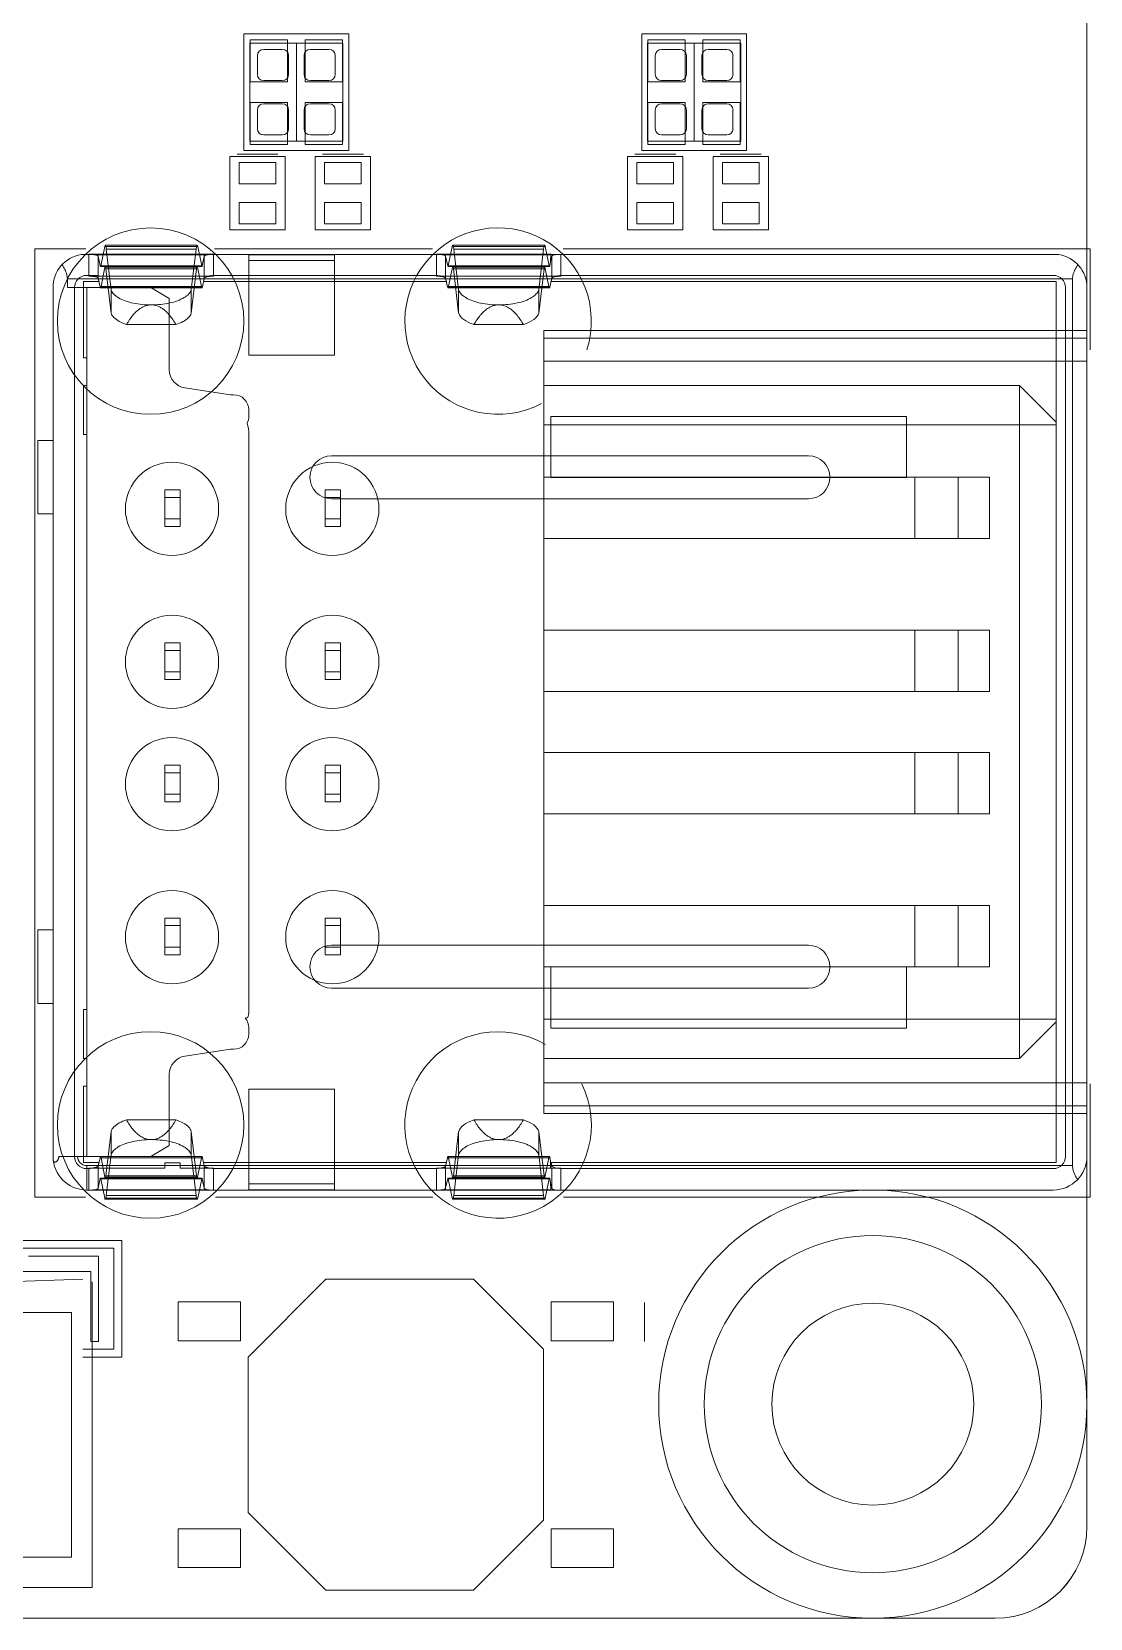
# Model space of a CAD drawing. Extents: x 14416 to 15769, y -3933 to -3562.
# Drawn here: x 14559.15 to 14576.45, y -3880.12 to -3854.19 of the extents above; entities that cross this region are included whole.
import ezdxf

# ---------------------------------------------------------------- set-up
doc = ezdxf.new("R2010")
doc.units = 0
doc.header["$LTSCALE"] = 3
doc.layers.get('0').update_dxf_attribs({"color": 2, "linetype": 'CONTINUOUS', "lineweight": 9})

msp = doc.modelspace()

# ---------------------------------------------------------------- linework, layer by layer
at = {"color": 7, "linetype": 'Continuous'}
for p, q in [((14576.399, -3859.388), (14576.399, -3851.638)), ((14562.121, -3858.187), (14562.121, -3858.173)), ((14567.801, -3858.187), (14567.801, -3858.173)), ((14567.801, -3858.173), (14567.801, -3858.187)), ((14576.399, -3878.623), (14576.399, -3871.388)), ((14560.086, -3872.768), (14560.086, -3872.774)), ((14562.121, -3872.768), (14562.121, -3872.78)), ((14565.766, -3872.768), (14565.766, -3872.774)), ((14567.801, -3872.773), (14567.801, -3872.767)), ((14559.799, -3875.123), (14549.399, -3875.123)), ((14559.799, -3875.123), (14559.799, -3879.123)), ((14559.799, -3879.123), (14549.399, -3879.123)), ((14507.599, -3880.123), (14574.899, -3880.123))]:
    msp.add_line(p, q, dxfattribs=at)
at = {"color": 2, "linetype": 'Continuous'}
for p, q in [((14576.4, -3859.388), (14576.4, -3851.638)), ((14576.4, -3878.623), (14576.4, -3871.388)), ((14574.899, -3880.123), (14574.9, -3880.123))]:
    msp.add_line(p, q, dxfattribs=at)
at = {"color": 5, "linetype": 'Continuous'}
for p, q in [((14562.62, -3856.133), (14562.62, -3854.222)), ((14562.62, -3854.222), (14564.332, -3854.222)), ((14562.714, -3854.378), (14562.714, -3855.978)), ((14564.238, -3854.378), (14562.714, -3854.378)), ((14563.476, -3855.978), (14563.476, -3854.378)), ((14564.238, -3855.978), (14564.238, -3854.378)), ((14564.332, -3854.222), (14564.332, -3856.133)), ((14569.123, -3856.133), (14569.123, -3854.222)), ((14569.123, -3854.222), (14570.834, -3854.222)), ((14569.216, -3854.378), (14569.216, -3855.978)), ((14570.74, -3854.378), (14569.216, -3854.378)), ((14569.978, -3855.978), (14569.978, -3854.378)), ((14570.74, -3855.978), (14570.74, -3854.378)), ((14570.834, -3854.222), (14570.834, -3856.133)), ((14562.714, -3855.978), (14564.238, -3855.978)), ((14569.216, -3855.978), (14570.74, -3855.978)), ((14562.389, -3857.43), (14562.389, -3856.227)), ((14562.389, -3856.227), (14563.293, -3856.227)), ((14562.507, -3856.191), (14563.175, -3856.191)), ((14564.332, -3856.133), (14562.62, -3856.133)), ((14563.293, -3856.227), (14563.293, -3857.43)), ((14563.786, -3857.43), (14563.786, -3856.227)), ((14563.786, -3856.227), (14564.69, -3856.227)), ((14563.904, -3856.191), (14564.572, -3856.191)), ((14564.69, -3856.227), (14564.69, -3857.43)), ((14568.891, -3857.43), (14568.891, -3856.227)), ((14568.891, -3856.227), (14569.796, -3856.227)), ((14569.009, -3856.191), (14569.678, -3856.191)), ((14570.834, -3856.133), (14569.123, -3856.133)), ((14569.796, -3856.227), (14569.796, -3857.43)), ((14570.288, -3857.43), (14570.288, -3856.227)), ((14570.288, -3856.227), (14571.193, -3856.227)), ((14570.406, -3856.191), (14571.075, -3856.191)), ((14571.193, -3856.227), (14571.193, -3857.43)), ((14563.293, -3857.43), (14562.389, -3857.43)), ((14564.69, -3857.43), (14563.786, -3857.43)), ((14569.796, -3857.43), (14568.891, -3857.43)), ((14571.193, -3857.43), (14570.288, -3857.43)), ((14559.202, -3857.739), (14559.202, -3873.242)), ((14560.035, -3857.739), (14559.202, -3857.739)), ((14565.701, -3857.739), (14562.137, -3857.739)), ((14576.454, -3857.739), (14567.838, -3857.739)), ((14576.454, -3859.388), (14576.454, -3857.739)), ((14576.454, -3873.242), (14576.454, -3871.388)), ((14559.202, -3873.242), (14560.03, -3873.242)), ((14562.155, -3873.242), (14565.708, -3873.242)), ((14567.844, -3873.242), (14576.454, -3873.242)), ((14560.622, -3873.948), (14558.717, -3873.948)), ((14560.495, -3874.075), (14558.844, -3874.075)), ((14560.495, -3875.726), (14560.495, -3874.075)), ((14560.622, -3875.853), (14560.622, -3873.948)), ((14559.098, -3874.202), (14560.241, -3874.202)), ((14560.241, -3874.202), (14560.241, -3875.599)), ((14559.987, -3874.583), (14558.737, -3874.623)), ((14560.114, -3874.456), (14558.844, -3874.456)), ((14560.114, -3875.599), (14560.114, -3874.456)), ((14560.137, -3879.623), (14560.137, -3874.623)), ((14562.689, -3875.853), (14563.959, -3874.583)), ((14563.959, -3874.583), (14566.372, -3874.583)), ((14566.372, -3874.583), (14567.515, -3875.726)), ((14569.166, -3874.964), (14569.166, -3875.599)), ((14560.241, -3875.599), (14560.114, -3875.599)), ((14559.987, -3875.726), (14560.495, -3875.726)), ((14559.987, -3875.853), (14560.622, -3875.853)), ((14562.689, -3878.393), (14562.689, -3875.853)), ((14567.515, -3875.726), (14567.515, -3878.52)), ((14563.959, -3879.663), (14562.689, -3878.393)), ((14567.515, -3878.52), (14566.372, -3879.663)), ((14549.137, -3879.623), (14560.137, -3879.623)), ((14566.372, -3879.663), (14563.959, -3879.663))]:
    msp.add_line(p, q, dxfattribs=at)
at = {"color": 6, "linetype": 'Continuous'}
for p, q in [((14562.722, -3855.01), (14562.722, -3854.324)), ((14562.722, -3854.324), (14563.331, -3854.324)), ((14563.331, -3854.324), (14563.331, -3855.01)), ((14563.62, -3855.01), (14563.62, -3854.324)), ((14563.62, -3854.324), (14564.23, -3854.324)), ((14564.23, -3854.324), (14564.23, -3855.01)), ((14569.224, -3855.01), (14569.224, -3854.324)), ((14569.224, -3854.324), (14569.834, -3854.324)), ((14569.834, -3854.324), (14569.834, -3855.01)), ((14570.123, -3855.01), (14570.123, -3854.324)), ((14570.123, -3854.324), (14570.732, -3854.324)), ((14570.732, -3854.324), (14570.732, -3855.01)), ((14562.841, -3854.886), (14562.841, -3854.581)), ((14562.943, -3854.479), (14563.247, -3854.479)), ((14563.349, -3854.581), (14563.349, -3854.886)), ((14563.603, -3854.886), (14563.603, -3854.581)), ((14563.705, -3854.479), (14564.009, -3854.479)), ((14564.111, -3854.581), (14564.111, -3854.886)), ((14569.343, -3854.886), (14569.343, -3854.581)), ((14569.445, -3854.479), (14569.75, -3854.479)), ((14569.851, -3854.581), (14569.851, -3854.886)), ((14570.105, -3854.886), (14570.105, -3854.581)), ((14570.207, -3854.479), (14570.512, -3854.479)), ((14570.613, -3854.581), (14570.613, -3854.886)), ((14563.331, -3855.01), (14562.722, -3855.01)), ((14563.247, -3854.987), (14562.943, -3854.987)), ((14564.23, -3855.01), (14563.62, -3855.01)), ((14564.009, -3854.987), (14563.705, -3854.987)), ((14569.834, -3855.01), (14569.224, -3855.01)), ((14569.75, -3854.987), (14569.445, -3854.987)), ((14570.732, -3855.01), (14570.123, -3855.01)), ((14570.512, -3854.987), (14570.207, -3854.987)), ((14562.722, -3856.032), (14562.722, -3855.346)), ((14562.722, -3855.346), (14563.331, -3855.346)), ((14562.841, -3855.775), (14562.841, -3855.47)), ((14562.943, -3855.368), (14563.247, -3855.368)), ((14563.331, -3855.346), (14563.331, -3856.032)), ((14563.349, -3855.47), (14563.349, -3855.775)), ((14563.603, -3855.775), (14563.603, -3855.47)), ((14563.62, -3856.032), (14563.62, -3855.346)), ((14563.62, -3855.346), (14564.23, -3855.346)), ((14563.705, -3855.368), (14564.009, -3855.368)), ((14564.111, -3855.47), (14564.111, -3855.775)), ((14564.23, -3855.346), (14564.23, -3856.032)), ((14569.224, -3856.032), (14569.224, -3855.346)), ((14569.224, -3855.346), (14569.834, -3855.346)), ((14569.343, -3855.775), (14569.343, -3855.47)), ((14569.445, -3855.368), (14569.75, -3855.368)), ((14569.834, -3855.346), (14569.834, -3856.032)), ((14569.851, -3855.47), (14569.851, -3855.775)), ((14570.105, -3855.775), (14570.105, -3855.47)), ((14570.123, -3856.032), (14570.123, -3855.346)), ((14570.123, -3855.346), (14570.732, -3855.346)), ((14570.207, -3855.368), (14570.512, -3855.368)), ((14570.613, -3855.47), (14570.613, -3855.775)), ((14570.732, -3855.346), (14570.732, -3856.032)), ((14563.247, -3855.876), (14562.943, -3855.876)), ((14564.009, -3855.876), (14563.705, -3855.876)), ((14569.75, -3855.876), (14569.445, -3855.876)), ((14570.512, -3855.876), (14570.207, -3855.876)), ((14563.331, -3856.032), (14562.722, -3856.032)), ((14564.23, -3856.032), (14563.62, -3856.032)), ((14569.834, -3856.032), (14569.224, -3856.032)), ((14570.732, -3856.032), (14570.123, -3856.032)), ((14562.541, -3856.679), (14562.541, -3856.329)), ((14562.541, -3856.329), (14563.141, -3856.329)), ((14563.141, -3856.329), (14563.141, -3856.679)), ((14563.938, -3856.679), (14563.938, -3856.329)), ((14563.938, -3856.329), (14564.538, -3856.329)), ((14564.538, -3856.329), (14564.538, -3856.679)), ((14569.043, -3856.679), (14569.043, -3856.329)), ((14569.043, -3856.329), (14569.643, -3856.329)), ((14569.643, -3856.329), (14569.643, -3856.679)), ((14570.44, -3856.679), (14570.44, -3856.329)), ((14570.44, -3856.329), (14571.04, -3856.329)), ((14571.04, -3856.329), (14571.04, -3856.679)), ((14563.141, -3856.679), (14562.541, -3856.679)), ((14564.538, -3856.679), (14563.938, -3856.679)), ((14569.643, -3856.679), (14569.043, -3856.679)), ((14571.04, -3856.679), (14570.44, -3856.679)), ((14562.541, -3857.329), (14562.541, -3856.979)), ((14562.541, -3856.979), (14563.141, -3856.979)), ((14563.141, -3856.979), (14563.141, -3857.329)), ((14563.938, -3857.329), (14563.938, -3856.979)), ((14563.938, -3856.979), (14564.538, -3856.979)), ((14564.538, -3856.979), (14564.538, -3857.329)), ((14569.043, -3857.329), (14569.043, -3856.979)), ((14569.043, -3856.979), (14569.643, -3856.979)), ((14569.643, -3856.979), (14569.643, -3857.329)), ((14570.44, -3857.329), (14570.44, -3856.979)), ((14570.44, -3856.979), (14571.04, -3856.979)), ((14571.04, -3856.979), (14571.04, -3857.329)), ((14563.141, -3857.329), (14562.541, -3857.329)), ((14564.538, -3857.329), (14563.938, -3857.329)), ((14569.643, -3857.329), (14569.043, -3857.329)), ((14571.04, -3857.329), (14570.44, -3857.329)), ((14562.121, -3857.827), (14560.086, -3857.827)), ((14560.344, -3857.701), (14560.279, -3858.017)), ((14560.344, -3857.701), (14561.864, -3857.701)), ((14561.854, -3857.677), (14560.354, -3857.677)), ((14560.449, -3858.41), (14560.37, -3857.742)), ((14561.838, -3857.742), (14560.37, -3857.742)), ((14561.758, -3858.41), (14561.838, -3857.742)), ((14561.864, -3857.701), (14561.929, -3858.017)), ((14562.121, -3857.827), (14562.121, -3858.173)), ((14567.636, -3857.827), (14565.766, -3857.827)), ((14566.024, -3857.701), (14565.959, -3858.017)), ((14566.024, -3857.701), (14567.544, -3857.701)), ((14567.534, -3857.677), (14566.034, -3857.677)), ((14566.129, -3858.41), (14566.05, -3857.742)), ((14567.518, -3857.742), (14566.05, -3857.742)), ((14567.438, -3858.41), (14567.518, -3857.742)), ((14567.544, -3857.701), (14567.609, -3858.017)), ((14567.636, -3857.831), (14567.636, -3857.827)), ((14559.956, -3857.831), (14575.941, -3857.831)), ((14560.086, -3857.831), (14560.086, -3858.187)), ((14560.187, -3857.836), (14562.02, -3857.836)), ((14560.236, -3858.22), (14560.236, -3857.86)), ((14560.271, -3858.018), (14560.236, -3857.86)), ((14561.937, -3858.018), (14560.271, -3858.018)), ((14561.933, -3858.027), (14560.275, -3858.027)), ((14560.279, -3858.017), (14561.929, -3858.017)), ((14560.283, -3858.357), (14560.348, -3858.041)), ((14560.348, -3858.041), (14561.859, -3858.041)), ((14560.363, -3858.064), (14560.449, -3858.791)), ((14561.845, -3858.064), (14560.363, -3858.064)), ((14561.845, -3858.064), (14561.758, -3858.791)), ((14561.924, -3858.357), (14561.859, -3858.041)), ((14561.937, -3858.018), (14561.971, -3857.86)), ((14561.971, -3857.86), (14561.971, -3858.22)), ((14562.699, -3859.477), (14562.699, -3857.831)), ((14562.699, -3857.836), (14564.099, -3857.836)), ((14562.699, -3857.932), (14564.099, -3857.932)), ((14564.099, -3859.477), (14564.099, -3857.831)), ((14565.766, -3857.831), (14565.766, -3858.187)), ((14565.867, -3857.836), (14567.636, -3857.836)), ((14565.916, -3858.22), (14565.916, -3857.86)), ((14565.916, -3857.86), (14565.951, -3858.018)), ((14567.617, -3858.018), (14565.951, -3858.018)), ((14567.613, -3858.027), (14565.955, -3858.027)), ((14565.959, -3858.017), (14567.609, -3858.017)), ((14565.963, -3858.357), (14566.028, -3858.041)), ((14566.028, -3858.041), (14567.539, -3858.041)), ((14566.043, -3858.064), (14566.129, -3858.791)), ((14567.525, -3858.064), (14566.043, -3858.064)), ((14567.525, -3858.064), (14567.438, -3858.791)), ((14567.604, -3858.357), (14567.539, -3858.041)), ((14567.617, -3858.018), (14567.633, -3857.944)), ((14567.633, -3857.944), (14567.636, -3857.832)), ((14567.633, -3857.944), (14567.651, -3857.86)), ((14567.636, -3857.832), (14567.636, -3857.831)), ((14567.651, -3857.86), (14567.651, -3858.22)), ((14567.801, -3858.173), (14567.801, -3857.831)), ((14559.733, -3858.373), (14559.733, -3858.231)), ((14559.733, -3858.231), (14576.165, -3858.231)), ((14559.999, -3859.523), (14559.999, -3858.273)), ((14560.249, -3858.273), (14559.999, -3858.273)), ((14560.049, -3858.173), (14560.236, -3858.173)), ((14562.121, -3858.187), (14560.086, -3858.187)), ((14560.236, -3858.216), (14560.249, -3858.273)), ((14560.236, -3858.22), (14560.267, -3858.359)), ((14561.971, -3858.22), (14561.941, -3858.359)), ((14561.971, -3858.216), (14561.959, -3858.273)), ((14565.929, -3858.273), (14561.959, -3858.273)), ((14562.121, -3858.173), (14565.766, -3858.173)), ((14567.801, -3858.187), (14565.766, -3858.187)), ((14565.916, -3858.216), (14565.929, -3858.273)), ((14565.916, -3858.22), (14565.947, -3858.359)), ((14567.651, -3858.22), (14567.621, -3858.359)), ((14567.651, -3858.216), (14567.639, -3858.273)), ((14575.899, -3858.273), (14567.639, -3858.273)), ((14567.801, -3858.173), (14575.849, -3858.173)), ((14575.899, -3872.673), (14575.899, -3858.273)), ((14576.165, -3858.231), (14576.165, -3872.723)), ((14559.499, -3858.373), (14559.499, -3872.573)), ((14559.733, -3858.373), (14561.099, -3858.373)), ((14559.849, -3872.573), (14559.849, -3858.373)), ((14560.049, -3872.573), (14560.049, -3858.373)), ((14561.941, -3858.359), (14560.267, -3858.359)), ((14561.933, -3858.377), (14560.275, -3858.377)), ((14560.283, -3858.357), (14561.924, -3858.357)), ((14560.449, -3858.791), (14560.449, -3858.41)), ((14561.399, -3858.548), (14561.099, -3858.373)), ((14561.399, -3859.715), (14561.399, -3858.548)), ((14561.758, -3858.41), (14561.758, -3858.791)), ((14567.621, -3858.359), (14565.947, -3858.359)), ((14567.613, -3858.377), (14565.955, -3858.377)), ((14565.963, -3858.357), (14567.604, -3858.357)), ((14566.129, -3858.791), (14566.129, -3858.41)), ((14567.438, -3858.41), (14567.438, -3858.791)), ((14576.049, -3858.373), (14576.049, -3872.573)), ((14561.507, -3858.977), (14560.7, -3858.977)), ((14567.187, -3858.977), (14566.38, -3858.977)), ((14567.519, -3859.073), (14567.519, -3859.388)), ((14567.519, -3859.073), (14576.399, -3859.073)), ((14576.399, -3859.198), (14567.519, -3859.198)), ((14559.999, -3859.523), (14560.049, -3859.523)), ((14562.699, -3859.477), (14564.099, -3859.477)), ((14567.519, -3859.388), (14567.519, -3871.388)), ((14567.519, -3859.573), (14576.399, -3859.573)), ((14576.399, -3859.388), (14576.399, -3871.388)), ((14559.999, -3860.773), (14559.999, -3859.973)), ((14559.999, -3859.973), (14560.049, -3859.973)), ((14561.654, -3860.012), (14562.399, -3860.123)), ((14562.399, -3860.123), (14562.449, -3860.123)), ((14567.519, -3859.973), (14575.299, -3859.973)), ((14575.299, -3859.973), (14575.299, -3870.973)), ((14575.899, -3860.573), (14575.299, -3859.973)), ((14562.699, -3860.473), (14562.699, -3860.373)), ((14567.519, -3860.613), (14575.899, -3860.613)), ((14567.636, -3861.477), (14567.636, -3860.477)), ((14567.636, -3860.477), (14573.449, -3860.477)), ((14573.449, -3861.477), (14573.449, -3860.477)), ((14559.249, -3862.073), (14559.249, -3860.873)), ((14559.249, -3860.873), (14559.499, -3860.873)), ((14559.999, -3860.773), (14560.049, -3860.773)), ((14562.699, -3870.173), (14562.699, -3860.773)), ((14564.049, -3861.123), (14571.849, -3861.123)), ((14561.329, -3862.277), (14561.329, -3861.677)), ((14561.579, -3861.677), (14561.329, -3861.677)), ((14561.579, -3862.277), (14561.579, -3861.677)), ((14563.949, -3862.277), (14563.949, -3861.677)), ((14564.199, -3861.677), (14563.949, -3861.677)), ((14564.199, -3861.677), (14564.199, -3862.277)), ((14567.519, -3861.473), (14574.809, -3861.473)), ((14567.636, -3861.477), (14573.449, -3861.477)), ((14573.585, -3862.473), (14573.585, -3861.473)), ((14574.292, -3861.473), (14574.292, -3862.473)), ((14574.809, -3862.473), (14574.809, -3861.473)), ((14561.329, -3861.802), (14561.579, -3861.802)), ((14563.949, -3861.802), (14564.199, -3861.802)), ((14564.049, -3861.823), (14571.849, -3861.823)), ((14559.249, -3862.073), (14559.499, -3862.073)), ((14561.329, -3862.152), (14561.579, -3862.152)), ((14563.949, -3862.152), (14564.199, -3862.152)), ((14561.329, -3862.277), (14561.579, -3862.277)), ((14563.949, -3862.277), (14564.199, -3862.277)), ((14567.519, -3862.473), (14574.809, -3862.473)), ((14567.519, -3863.973), (14574.809, -3863.973)), ((14573.585, -3864.973), (14573.585, -3863.973)), ((14574.292, -3863.973), (14574.292, -3864.973)), ((14574.809, -3864.973), (14574.809, -3863.973)), ((14561.329, -3864.777), (14561.329, -3864.177)), ((14561.329, -3864.177), (14561.579, -3864.177)), ((14561.329, -3864.302), (14561.579, -3864.302)), ((14561.579, -3864.177), (14561.579, -3864.777)), ((14563.949, -3864.777), (14563.949, -3864.177)), ((14563.949, -3864.177), (14564.199, -3864.177)), ((14563.949, -3864.302), (14564.199, -3864.302)), ((14564.199, -3864.177), (14564.199, -3864.777)), ((14561.329, -3864.652), (14561.579, -3864.652)), ((14561.329, -3864.777), (14561.579, -3864.777)), ((14563.949, -3864.652), (14564.199, -3864.652)), ((14564.199, -3864.777), (14563.949, -3864.777)), ((14567.519, -3864.973), (14574.809, -3864.973)), ((14567.519, -3865.973), (14574.809, -3865.973)), ((14573.585, -3866.973), (14573.585, -3865.973)), ((14574.292, -3865.973), (14574.292, -3866.973)), ((14574.809, -3866.973), (14574.809, -3865.973)), ((14561.329, -3866.777), (14561.329, -3866.177)), ((14561.329, -3866.177), (14561.579, -3866.177)), ((14561.329, -3866.302), (14561.579, -3866.302)), ((14561.579, -3866.177), (14561.579, -3866.777)), ((14563.949, -3866.777), (14563.949, -3866.177)), ((14564.199, -3866.177), (14563.949, -3866.177)), ((14563.949, -3866.302), (14564.199, -3866.302)), ((14564.199, -3866.177), (14564.199, -3866.777)), ((14561.329, -3866.652), (14561.579, -3866.652)), ((14561.329, -3866.777), (14561.579, -3866.777)), ((14563.949, -3866.652), (14564.199, -3866.652)), ((14563.949, -3866.777), (14564.199, -3866.777)), ((14567.519, -3866.973), (14574.809, -3866.973)), ((14561.329, -3869.277), (14561.329, -3868.677)), ((14561.329, -3868.677), (14561.579, -3868.677)), ((14561.579, -3868.677), (14561.579, -3869.277)), ((14563.949, -3869.277), (14563.949, -3868.677)), ((14563.949, -3868.677), (14564.199, -3868.677)), ((14564.199, -3868.677), (14564.199, -3869.277)), ((14567.519, -3868.473), (14574.809, -3868.473)), ((14573.585, -3869.473), (14573.585, -3868.473)), ((14574.292, -3868.473), (14574.292, -3869.473)), ((14574.809, -3869.473), (14574.809, -3868.473)), ((14559.249, -3870.073), (14559.249, -3868.873)), ((14559.249, -3868.873), (14559.499, -3868.873)), ((14561.329, -3868.802), (14561.579, -3868.802)), ((14563.949, -3868.802), (14564.199, -3868.802)), ((14561.329, -3869.152), (14561.579, -3869.152)), ((14563.949, -3869.152), (14564.199, -3869.152)), ((14564.049, -3869.123), (14571.849, -3869.123)), ((14561.329, -3869.277), (14561.579, -3869.277)), ((14564.199, -3869.277), (14563.949, -3869.277)), ((14567.519, -3869.473), (14574.809, -3869.473)), ((14567.636, -3870.477), (14567.636, -3869.477)), ((14567.636, -3869.477), (14573.449, -3869.477)), ((14573.449, -3870.477), (14573.449, -3869.477)), ((14564.049, -3869.823), (14571.849, -3869.823)), ((14559.249, -3870.073), (14559.499, -3870.073)), ((14559.999, -3870.173), (14559.999, -3870.973)), ((14560.049, -3870.173), (14559.999, -3870.173)), ((14562.699, -3870.573), (14562.699, -3870.473)), ((14575.899, -3870.333), (14567.519, -3870.333)), ((14567.636, -3870.477), (14573.449, -3870.477)), ((14575.299, -3870.973), (14575.899, -3870.373)), ((14559.999, -3870.973), (14560.049, -3870.973)), ((14561.654, -3870.935), (14562.399, -3870.823)), ((14562.399, -3870.823), (14562.449, -3870.823)), ((14567.519, -3870.973), (14575.299, -3870.973)), ((14561.399, -3872.398), (14561.399, -3871.232)), ((14559.999, -3872.673), (14559.999, -3871.423)), ((14560.049, -3871.423), (14559.999, -3871.423)), ((14562.699, -3873.123), (14562.699, -3871.477)), ((14562.699, -3871.477), (14564.099, -3871.477)), ((14564.099, -3873.123), (14564.099, -3871.477)), ((14567.519, -3871.373), (14576.399, -3871.373)), ((14567.519, -3871.388), (14567.519, -3871.873)), ((14567.519, -3871.748), (14576.399, -3871.748)), ((14560.7, -3871.977), (14561.507, -3871.977)), ((14566.38, -3871.977), (14567.187, -3871.977)), ((14567.519, -3871.873), (14576.399, -3871.873)), ((14560.449, -3872.164), (14560.363, -3872.891)), ((14560.449, -3872.545), (14560.449, -3872.164)), ((14561.758, -3872.164), (14561.758, -3872.545)), ((14561.758, -3872.164), (14561.845, -3872.891)), ((14566.129, -3872.164), (14566.043, -3872.891)), ((14566.129, -3872.545), (14566.129, -3872.164)), ((14567.438, -3872.164), (14567.438, -3872.545)), ((14567.438, -3872.164), (14567.525, -3872.891)), ((14559.593, -3872.573), (14561.099, -3872.573)), ((14560.267, -3872.595), (14560.236, -3872.735)), ((14560.267, -3872.595), (14561.941, -3872.595)), ((14561.933, -3872.577), (14560.275, -3872.577)), ((14560.348, -3872.914), (14560.283, -3872.598)), ((14561.924, -3872.598), (14560.283, -3872.598)), ((14560.37, -3873.213), (14560.449, -3872.545)), ((14561.399, -3872.398), (14561.099, -3872.573)), ((14561.838, -3873.213), (14561.758, -3872.545)), ((14561.859, -3872.914), (14561.924, -3872.598)), ((14561.941, -3872.595), (14561.971, -3872.735)), ((14565.916, -3872.735), (14565.947, -3872.595)), ((14565.947, -3872.595), (14567.621, -3872.595)), ((14567.613, -3872.577), (14565.955, -3872.577)), ((14566.028, -3872.914), (14565.963, -3872.598)), ((14567.604, -3872.598), (14565.963, -3872.598)), ((14566.05, -3873.213), (14566.129, -3872.545)), ((14567.518, -3873.213), (14567.438, -3872.545)), ((14567.539, -3872.914), (14567.604, -3872.598)), ((14567.621, -3872.595), (14567.632, -3872.646)), ((14559.999, -3872.673), (14560.249, -3872.673)), ((14560.049, -3873.123), (14560.049, -3872.723)), ((14576.165, -3872.723), (14560.049, -3872.723)), ((14560.086, -3872.773), (14560.049, -3872.773)), ((14561.329, -3872.768), (14560.086, -3872.768)), ((14560.086, -3872.774), (14560.086, -3873.123)), ((14560.236, -3872.731), (14560.249, -3872.673)), ((14560.236, -3873.094), (14560.236, -3872.735)), ((14561.329, -3872.768), (14561.329, -3872.677)), ((14561.329, -3872.677), (14561.579, -3872.677)), ((14561.579, -3872.768), (14561.579, -3872.677)), ((14562.121, -3872.768), (14561.579, -3872.768)), ((14561.971, -3872.731), (14561.959, -3872.673)), ((14561.959, -3872.673), (14565.929, -3872.673)), ((14561.971, -3872.735), (14561.971, -3873.094)), ((14565.766, -3872.773), (14562.121, -3872.773)), ((14562.121, -3872.78), (14562.121, -3873.13)), ((14567.801, -3872.768), (14565.766, -3872.768)), ((14565.766, -3872.774), (14565.766, -3873.123)), ((14565.916, -3872.731), (14565.929, -3872.673)), ((14565.916, -3873.094), (14565.916, -3872.735)), ((14567.632, -3872.646), (14567.632, -3872.768)), ((14567.636, -3872.768), (14567.632, -3872.646)), ((14567.651, -3872.731), (14567.639, -3872.673)), ((14567.639, -3872.673), (14575.899, -3872.673)), ((14567.651, -3872.768), (14567.651, -3873.096)), ((14567.801, -3873.123), (14567.801, -3872.773)), ((14567.801, -3872.773), (14575.849, -3872.773)), ((14560.049, -3873.123), (14575.849, -3873.123)), ((14562.02, -3873.118), (14560.187, -3873.118)), ((14560.236, -3873.094), (14560.271, -3872.936)), ((14560.268, -3873.127), (14560.268, -3873.123)), ((14560.268, -3873.127), (14562.121, -3873.127)), ((14560.271, -3872.936), (14561.937, -3872.936)), ((14561.933, -3872.927), (14560.275, -3872.927)), ((14560.279, -3872.938), (14560.344, -3873.254)), ((14561.929, -3872.938), (14560.279, -3872.938)), ((14561.859, -3872.914), (14560.348, -3872.914)), ((14560.363, -3872.891), (14561.845, -3872.891)), ((14561.929, -3872.938), (14561.864, -3873.254)), ((14561.971, -3873.094), (14561.937, -3872.936)), ((14564.099, -3873.023), (14562.699, -3873.023)), ((14564.099, -3873.118), (14562.699, -3873.118)), ((14565.766, -3873.127), (14565.766, -3873.133)), ((14565.766, -3873.127), (14567.636, -3873.127)), ((14567.635, -3873.118), (14565.867, -3873.118)), ((14565.951, -3872.936), (14565.916, -3873.094)), ((14565.951, -3872.936), (14567.617, -3872.936)), ((14567.613, -3872.927), (14565.955, -3872.927)), ((14565.959, -3872.938), (14566.024, -3873.254)), ((14567.609, -3872.938), (14565.959, -3872.938)), ((14567.539, -3872.914), (14566.028, -3872.914)), ((14566.043, -3872.891), (14567.525, -3872.891)), ((14567.609, -3872.938), (14567.544, -3873.254)), ((14567.632, -3873.007), (14567.617, -3872.936)), ((14567.635, -3873.118), (14567.632, -3873.006)), ((14567.651, -3873.096), (14567.632, -3873.007)), ((14567.636, -3873.121), (14567.635, -3873.118)), ((14567.636, -3873.123), (14567.636, -3873.121)), ((14567.636, -3873.127), (14567.636, -3873.123)), ((14561.864, -3873.254), (14560.344, -3873.254)), ((14560.35, -3873.273), (14561.858, -3873.273)), ((14560.37, -3873.213), (14561.838, -3873.213)), ((14567.544, -3873.254), (14566.024, -3873.254)), ((14566.03, -3873.273), (14567.538, -3873.273)), ((14566.05, -3873.213), (14567.518, -3873.213)), ((14561.546, -3875.587), (14561.546, -3874.952)), ((14561.546, -3874.952), (14562.562, -3874.952)), ((14562.562, -3874.952), (14562.562, -3875.587)), ((14567.642, -3875.587), (14567.642, -3874.952)), ((14567.642, -3874.952), (14568.658, -3874.952)), ((14568.658, -3874.952), (14568.658, -3875.587)), ((14562.562, -3875.587), (14561.546, -3875.587)), ((14568.658, -3875.587), (14567.642, -3875.587)), ((14561.546, -3879.295), (14561.546, -3878.66)), ((14561.546, -3878.66), (14562.562, -3878.66)), ((14562.562, -3878.66), (14562.562, -3879.295)), ((14567.642, -3879.295), (14567.642, -3878.66)), ((14567.642, -3878.66), (14568.658, -3878.66)), ((14568.658, -3878.66), (14568.658, -3879.295)), ((14562.562, -3879.295), (14561.546, -3879.295)), ((14568.658, -3879.295), (14567.642, -3879.295))]:
    msp.add_line(p, q, dxfattribs=at)
for centre, radius in [((14561.094, -3858.92), 1.524), ((14561.444, -3861.99), 0.762), ((14564.064, -3861.99), 0.762), ((14561.444, -3864.49), 0.762), ((14564.064, -3864.49), 0.762), ((14561.444, -3866.49), 0.762), ((14564.064, -3866.49), 0.762), ((14561.444, -3868.99), 0.762), ((14564.064, -3868.99), 0.762), ((14561.094, -3872.06), 1.524), ((14572.9, -3876.623), 2.756)]:
    msp.add_circle(centre, radius, dxfattribs=at)
at = {"color": 4, "linetype": 'Continuous'}
msp.add_circle((14572.899, -3876.623), 3.5, dxfattribs=at)
at = {"color": 7, "linetype": 'Continuous'}
msp.add_circle((14572.899, -3876.623), 1.65, dxfattribs=at)
at = {"color": 6, "linetype": 'Continuous'}
for centre, radius, start, end in [((14562.943, -3854.581), 0.102, 90, 180), ((14563.247, -3854.581), 0.102, 360, 90), ((14563.705, -3854.581), 0.102, 90, 180), ((14564.009, -3854.581), 0.102, 360, 90), ((14569.445, -3854.581), 0.102, 90, 180), ((14569.75, -3854.581), 0.102, 360, 90), ((14570.207, -3854.581), 0.102, 90, 180), ((14570.512, -3854.581), 0.102, 360, 90), ((14562.943, -3854.886), 0.102, 180, 270), ((14563.247, -3854.886), 0.102, 270, 0), ((14563.705, -3854.886), 0.102, 180, 270), ((14564.009, -3854.886), 0.102, 270, 0), ((14569.445, -3854.886), 0.102, 180, 270), ((14569.75, -3854.886), 0.102, 270, 0), ((14570.207, -3854.886), 0.102, 180, 270), ((14570.512, -3854.886), 0.102, 270, 0), ((14562.943, -3855.47), 0.102, 90, 180), ((14563.247, -3855.47), 0.102, 360, 90), ((14563.705, -3855.47), 0.102, 90, 180), ((14564.009, -3855.47), 0.102, 360, 90), ((14569.445, -3855.47), 0.102, 90, 180), ((14569.75, -3855.47), 0.102, 360, 90), ((14570.207, -3855.47), 0.102, 90, 180), ((14570.512, -3855.47), 0.102, 360, 90), ((14562.943, -3855.775), 0.102, 180, 270), ((14563.247, -3855.775), 0.102, 270, 0), ((14563.705, -3855.775), 0.102, 180, 270), ((14564.009, -3855.775), 0.102, 270, 0), ((14569.445, -3855.775), 0.102, 180, 270), ((14569.75, -3855.775), 0.102, 270, 0), ((14570.207, -3855.775), 0.102, 180, 270), ((14570.512, -3855.775), 0.102, 270, 0), ((14566.774, -3858.92), 1.524, 342.1035, 297.7444), ((14560.049, -3858.373), 0.55, 99.6933, 180), ((14575.849, -3858.373), 0.55, 360, 80.3067), ((14560.049, -3858.373), 0.2, 90, 180), ((14575.849, -3858.373), 0.2, 0, 90), ((14561.699, -3859.715), 0.3, 180, 261.4692), ((14562.449, -3860.373), 0.25, 0, 90), ((14562.449, -3860.473), 0.25, 332.2418, 360), ((14562.099, -3860.773), 0.6, 360, 17.8148), ((14564.049, -3861.473), 0.35, 90, 270), ((14571.849, -3861.473), 0.35, 270, 90), ((14564.049, -3869.473), 0.35, 90, 270), ((14571.849, -3869.473), 0.35, 270, 90), ((14562.449, -3870.473), 0.25, 0, 39.5185), ((14566.774, -3872.06), 1.524, 59.5489, 26.1627), ((14562.449, -3870.573), 0.25, 270, 360), ((14561.699, -3871.232), 0.3, 98.5308, 180), ((14560.049, -3872.573), 0.55, 180, 270), ((14560.049, -3872.573), 0.2, 180, 270), ((14560.049, -3872.573), 0.15, 180, 270), ((14575.849, -3872.573), 0.55, 270, 360), ((14575.849, -3872.573), 0.2, 270, 360), ((14560.023, -3872.169), 0.608, 275.9274, 279.7231), ((14565.714, -3872.107), 0.668, 274.4451, 278.6196), ((14567.831, -3872.239), 0.535, 261.1684, 266.8575)]:
    msp.add_arc(centre, radius, start, end, dxfattribs=at)
at = {"color": 7, "linetype": 'Continuous'}
for centre, radius, start, end in [((14560.085, -3858.369), 0.542, 84.1542, 89.9051), ((14562.123, -3858.379), 0.551, 90.1437, 95.7943), ((14565.765, -3858.369), 0.542, 84.1542, 89.9051), ((14562.122, -3872.585), 0.542, 264.1542, 269.9051), ((14565.765, -3872.576), 0.551, 270.1437, 275.7943), ((14574.899, -3878.623), 1.5, 270, 0)]:
    msp.add_arc(centre, radius, start, end, dxfattribs=at)
at = {"color": 2, "linetype": 'Continuous'}
msp.add_arc((14574.9, -3878.623), 1.5, 270, 0, dxfattribs=at)
at = {"color": 6, "linetype": 'Continuous'}
for centre, major_axis, ratio, start_param, end_param in [((14560.354, -3858.477), (0, -0.8), 0.05102, -3.545929, -2.898174), ((14561.854, -3858.477), (0, -0.8), 0.05102, -3.385012, -2.737256), ((14566.034, -3858.477), (0, -0.8), 0.05102, -3.545929, -2.898174), ((14560.354, -3858.477), (0, -0.45), 0.05102, -3.545929, -2.898174), ((14561.854, -3858.477), (0, -0.45), 0.05102, -3.385012, -2.737256), ((14566.034, -3858.477), (0, -0.45), 0.05102, -3.545929, -2.898174), ((14567.534, -3858.477), (0, -0.45), 0.05102, -3.385012, -2.737256), ((14560.275, -3857.677), (0, -0.7), 0.05102, -0.22854, 0.243419), ((14561.933, -3857.677), (0, -0.7), 0.05102, 6.039766, 6.511725), ((14565.955, -3857.677), (0, -0.7), 0.05102, 6.054645, 6.526604), ((14567.613, -3857.677), (0, -0.7), 0.05102, 0, 0.22854), ((14566.784, -3858.754), (-0.66, 0), 0.427914, 0.13038, 0.912984), ((14566.784, -3858.754), (-0.66, 0), 0.427914, 2.228609, 3.011213), ((14566.784, -3872.201), (-0.66, 0), 0.427914, -0.912996, -0.13038), ((14566.784, -3872.201), (-0.66, 0), 0.427914, -3.011213, -2.228596), ((14560.354, -3872.477), (0, -0.8), 0.05102, -0.243419, -0.099113), ((14560.354, -3872.477), (0, -0.8), 0.05102, 0.099113, 0.404336), ((14561.854, -3872.477), (0, -0.8), 0.05102, -0.404336, -0.099113), ((14561.854, -3872.477), (0, -0.8), 0.05102, 0.099113, 0.243419), ((14566.034, -3872.477), (0, -0.8), 0.05102, -0.243419, -0.099113), ((14566.034, -3872.477), (0, -0.8), 0.05102, 0.099113, 0.404336), ((14567.534, -3872.477), (0, -0.8), 0.05102, -0.404336, -0.099113), ((14567.534, -3872.477), (0, -0.8), 0.05102, 0.099113, 0.243419)]:
    msp.add_ellipse(centre, major_axis=major_axis, ratio=ratio, start_param=start_param, end_param=end_param, dxfattribs=at)
at = {"color": 7, "linetype": 'Continuous'}
for points, knots in [([(14560.086, -3857.827), (14560.098, -3857.827), (14560.122, -3857.828), (14560.156, -3857.832), (14560.177, -3857.835), (14560.187, -3857.836)], [0, 0, 0, 0, 0.356426, 0.697734, 1, 1, 1, 1]), ([(14560.187, -3857.836), (14560.182, -3857.836), (14560.172, -3857.834), (14560.156, -3857.832), (14560.146, -3857.831), (14560.14, -3857.83)], [0, 0, 0, 0, 0.330896, 0.669782, 1, 1, 1, 1]), ([(14562.02, -3857.836), (14562.03, -3857.835), (14562.052, -3857.832), (14562.086, -3857.828), (14562.109, -3857.827), (14562.121, -3857.827)], [0, 0, 0, 0, 0.303693, 0.646097, 1, 1, 1, 1]), ([(14562.067, -3857.83), (14562.062, -3857.831), (14562.051, -3857.832), (14562.036, -3857.834), (14562.025, -3857.836), (14562.02, -3857.836)], [0, 0, 0, 0, 0.329928, 0.668733, 1, 1, 1, 1]), ([(14565.766, -3857.827), (14565.778, -3857.827), (14565.802, -3857.828), (14565.836, -3857.832), (14565.857, -3857.835), (14565.867, -3857.836)], [0, 0, 0, 0, 0.356426, 0.697734, 1, 1, 1, 1]), ([(14565.867, -3857.836), (14565.862, -3857.836), (14565.852, -3857.834), (14565.836, -3857.832), (14565.826, -3857.831), (14565.82, -3857.83)], [0, 0, 0, 0, 0.330896, 0.669782, 1, 1, 1, 1]), ([(14562.02, -3873.118), (14562.025, -3873.119), (14562.036, -3873.121), (14562.051, -3873.123), (14562.062, -3873.124), (14562.067, -3873.124)], [0, 0, 0, 0, 0.330896, 0.669782, 1, 1, 1, 1]), ([(14562.121, -3873.127), (14562.109, -3873.127), (14562.086, -3873.126), (14562.052, -3873.123), (14562.03, -3873.12), (14562.02, -3873.118)], [0, 0, 0, 0, 0.356426, 0.697734, 1, 1, 1, 1]), ([(14565.867, -3873.118), (14565.857, -3873.12), (14565.835, -3873.123), (14565.802, -3873.126), (14565.778, -3873.127), (14565.766, -3873.127)], [0, 0, 0, 0, 0.303693, 0.646097, 1, 1, 1, 1]), ([(14565.82, -3873.124), (14565.826, -3873.124), (14565.836, -3873.123), (14565.852, -3873.121), (14565.862, -3873.119), (14565.867, -3873.118)], [0, 0, 0, 0, 0.329928, 0.668733, 1, 1, 1, 1])]:
    msp.add_open_spline(points, degree=3, knots=knots, dxfattribs=at)
at = {"color": 6, "linetype": 'Continuous'}
for points, knots in [([(14567.544, -3857.701), (14567.543, -3857.696), (14567.541, -3857.69), (14567.538, -3857.675), (14567.523, -3857.689), (14567.524, -3857.711), (14567.519, -3857.73), (14567.518, -3857.742)], [0, 0, 0, 0, 0.148682, 0.251211, 0.370538, 0.601795, 1, 1, 1, 1]), ([(14559.733, -3858.231), (14559.733, -3858.205), (14559.725, -3858.151), (14559.693, -3858.073), (14559.663, -3858.023), (14559.647, -3857.998)], [0, 0, 0, 0, 0.308454, 0.646292, 1, 1, 1, 1]), ([(14560.236, -3857.86), (14560.235, -3857.857), (14560.227, -3857.849), (14560.21, -3857.842), (14560.196, -3857.838), (14560.187, -3857.836)], [0, 0, 0, 0, 0.195848, 0.526474, 1, 1, 1, 1]), ([(14560.279, -3858.017), (14560.279, -3858.019), (14560.278, -3858.022), (14560.276, -3858.027), (14560.275, -3858.027)], [0, 0, 0, 0, 0.522498, 1, 1, 1, 1]), ([(14561.929, -3858.017), (14561.929, -3858.019), (14561.93, -3858.022), (14561.931, -3858.027), (14561.933, -3858.027)], [0, 0, 0, 0, 0.522498, 1, 1, 1, 1]), ([(14562.02, -3857.836), (14562.012, -3857.838), (14561.997, -3857.842), (14561.98, -3857.849), (14561.972, -3857.857), (14561.971, -3857.86)], [0, 0, 0, 0, 0.462134, 0.792609, 1, 1, 1, 1]), ([(14565.867, -3857.836), (14565.876, -3857.838), (14565.89, -3857.842), (14565.907, -3857.849), (14565.915, -3857.857), (14565.916, -3857.86)], [0, 0, 0, 0, 0.464302, 0.79698, 1, 1, 1, 1]), ([(14565.959, -3858.017), (14565.959, -3858.019), (14565.958, -3858.022), (14565.956, -3858.027), (14565.955, -3858.027)], [0, 0, 0, 0, 0.522498, 1, 1, 1, 1]), ([(14567.609, -3858.017), (14567.609, -3858.019), (14567.61, -3858.022), (14567.611, -3858.027), (14567.613, -3858.027)], [0, 0, 0, 0, 0.522498, 1, 1, 1, 1]), ([(14567.727, -3857.831), (14567.713, -3857.833), (14567.691, -3857.837), (14567.666, -3857.845), (14567.653, -3857.855), (14567.651, -3857.86)], [0, 0, 0, 0, 0.489549, 0.814474, 1, 1, 1, 1]), ([(14576.251, -3857.998), (14576.234, -3858.023), (14576.204, -3858.073), (14576.173, -3858.151), (14576.165, -3858.205), (14576.165, -3858.231)], [0, 0, 0, 0, 0.35275, 0.691693, 1, 1, 1, 1]), ([(14560.086, -3858.187), (14560.105, -3858.187), (14560.14, -3858.188), (14560.187, -3858.195), (14560.218, -3858.203), (14560.235, -3858.214), (14560.236, -3858.22)], [0, 0, 0, 0, 0.36175, 0.671196, 0.881725, 1, 1, 1, 1]), ([(14561.971, -3858.22), (14561.973, -3858.214), (14561.991, -3858.203), (14562.023, -3858.194), (14562.07, -3858.188), (14562.103, -3858.187), (14562.121, -3858.187)], [0, 0, 0, 0, 0.119551, 0.352796, 0.658134, 1, 1, 1, 1]), ([(14565.766, -3858.187), (14565.785, -3858.187), (14565.82, -3858.188), (14565.867, -3858.195), (14565.898, -3858.203), (14565.915, -3858.214), (14565.916, -3858.22)], [0, 0, 0, 0, 0.36175, 0.671196, 0.881725, 1, 1, 1, 1]), ([(14567.801, -3858.187), (14567.783, -3858.187), (14567.749, -3858.188), (14567.702, -3858.194), (14567.671, -3858.203), (14567.653, -3858.213), (14567.651, -3858.22)], [0, 0, 0, 0, 0.349193, 0.655958, 0.879271, 1, 1, 1, 1]), ([(14560.449, -3858.41), (14560.457, -3858.435), (14560.492, -3858.487), (14560.574, -3858.546), (14560.684, -3858.594), (14560.814, -3858.63), (14560.956, -3858.651), (14561.054, -3858.656), (14561.104, -3858.656)], [0, 0, 0, 0, 0.109303, 0.245744, 0.411196, 0.597598, 0.796773, 1, 1, 1, 1]), ([(14561.104, -3858.656), (14561.156, -3858.656), (14561.257, -3858.65), (14561.402, -3858.628), (14561.531, -3858.592), (14561.638, -3858.543), (14561.717, -3858.485), (14561.75, -3858.435), (14561.758, -3858.41)], [0, 0, 0, 0, 0.212979, 0.416103, 0.599297, 0.76213, 0.893247, 1, 1, 1, 1]), ([(14566.129, -3858.41), (14566.137, -3858.435), (14566.172, -3858.487), (14566.254, -3858.546), (14566.364, -3858.594), (14566.494, -3858.63), (14566.636, -3858.651), (14566.734, -3858.656), (14566.784, -3858.656)], [0, 0, 0, 0, 0.109303, 0.245744, 0.411196, 0.597598, 0.796773, 1, 1, 1, 1]), ([(14566.784, -3858.656), (14566.836, -3858.656), (14566.937, -3858.65), (14567.082, -3858.628), (14567.211, -3858.592), (14567.318, -3858.543), (14567.397, -3858.485), (14567.43, -3858.435), (14567.438, -3858.41)], [0, 0, 0, 0, 0.212979, 0.416103, 0.599297, 0.76213, 0.893247, 1, 1, 1, 1]), ([(14567.604, -3858.357), (14567.605, -3858.36), (14567.607, -3858.367), (14567.609, -3858.377), (14567.613, -3858.377)], [0, 0, 0, 0, 0.520513, 1, 1, 1, 1]), ([(14560.7, -3858.977), (14560.658, -3858.963), (14560.584, -3858.933), (14560.495, -3858.871), (14560.458, -3858.817), (14560.449, -3858.791)], [0, 0, 0, 0, 0.412321, 0.740046, 1, 1, 1, 1]), ([(14561.104, -3858.656), (14561.088, -3858.656), (14561.056, -3858.658), (14561.007, -3858.671), (14560.956, -3858.693), (14560.904, -3858.726), (14560.852, -3858.77), (14560.799, -3858.827), (14560.747, -3858.897), (14560.716, -3858.949), (14560.7, -3858.977)], [0, 0, 0, 0, 0.087189, 0.179065, 0.27946, 0.392128, 0.519458, 0.661965, 0.821483, 1, 1, 1, 1]), ([(14561.507, -3858.977), (14561.492, -3858.949), (14561.46, -3858.897), (14561.408, -3858.827), (14561.356, -3858.77), (14561.303, -3858.726), (14561.251, -3858.693), (14561.201, -3858.671), (14561.152, -3858.658), (14561.119, -3858.656), (14561.104, -3858.656)], [0, 0, 0, 0, 0.178556, 0.338089, 0.480596, 0.607939, 0.720617, 0.821028, 0.912864, 1, 1, 1, 1]), ([(14561.758, -3858.791), (14561.75, -3858.818), (14561.711, -3858.873), (14561.621, -3858.934), (14561.548, -3858.964), (14561.507, -3858.977)], [0, 0, 0, 0, 0.265519, 0.602714, 1, 1, 1, 1]), ([(14566.784, -3858.656), (14566.768, -3858.656), (14566.736, -3858.658), (14566.687, -3858.671), (14566.636, -3858.693), (14566.584, -3858.726), (14566.532, -3858.77), (14566.479, -3858.827), (14566.427, -3858.897), (14566.396, -3858.949), (14566.38, -3858.977)], [0, 0, 0, 0, 0.087189, 0.179065, 0.27946, 0.392128, 0.519458, 0.661965, 0.821483, 1, 1, 1, 1]), ([(14567.187, -3858.977), (14567.172, -3858.949), (14567.14, -3858.897), (14567.088, -3858.827), (14567.036, -3858.77), (14566.983, -3858.726), (14566.931, -3858.693), (14566.881, -3858.671), (14566.832, -3858.658), (14566.799, -3858.656), (14566.784, -3858.656)], [0, 0, 0, 0, 0.178556, 0.338089, 0.480596, 0.607939, 0.720617, 0.821028, 0.912863, 1, 1, 1, 1]), ([(14562.642, -3870.314), (14562.657, -3870.314), (14562.694, -3870.309), (14562.69, -3870.261), (14562.697, -3870.238), (14562.698, -3870.226)], [0, 0, 0, 0, 0.377301, 0.714604, 1, 1, 1, 1]), ([(14562.698, -3870.226), (14562.699, -3870.217), (14562.697, -3870.199), (14562.699, -3870.182), (14562.699, -3870.173)], [0, 0, 0, 0, 0.52565, 1, 1, 1, 1]), ([(14560.449, -3872.164), (14560.458, -3872.137), (14560.497, -3872.081), (14560.586, -3872.021), (14560.66, -3871.991), (14560.7, -3871.977)], [0, 0, 0, 0, 0.265518, 0.602713, 1, 1, 1, 1]), ([(14560.7, -3871.977), (14560.716, -3872.005), (14560.747, -3872.058), (14560.799, -3872.127), (14560.852, -3872.184), (14560.904, -3872.229), (14560.956, -3872.262), (14561.007, -3872.284), (14561.056, -3872.296), (14561.088, -3872.299), (14561.104, -3872.299)], [0, 0, 0, 0, 0.178556, 0.338089, 0.480596, 0.60794, 0.720618, 0.821029, 0.91287, 1, 1, 1, 1]), ([(14561.104, -3872.299), (14561.119, -3872.299), (14561.152, -3872.296), (14561.201, -3872.284), (14561.251, -3872.262), (14561.303, -3872.229), (14561.356, -3872.184), (14561.408, -3872.127), (14561.46, -3872.058), (14561.492, -3872.005), (14561.507, -3871.977)], [0, 0, 0, 0, 0.087182, 0.179064, 0.27946, 0.392127, 0.519458, 0.661964, 0.821483, 1, 1, 1, 1]), ([(14561.507, -3871.977), (14561.549, -3871.991), (14561.623, -3872.022), (14561.712, -3872.083), (14561.75, -3872.137), (14561.758, -3872.164)], [0, 0, 0, 0, 0.412322, 0.740047, 1, 1, 1, 1]), ([(14566.38, -3871.977), (14566.396, -3872.005), (14566.427, -3872.058), (14566.479, -3872.127), (14566.532, -3872.184), (14566.584, -3872.229), (14566.636, -3872.262), (14566.687, -3872.284), (14566.736, -3872.296), (14566.768, -3872.299), (14566.784, -3872.299)], [0, 0, 0, 0, 0.178556, 0.338089, 0.480596, 0.60794, 0.720618, 0.821029, 0.91287, 1, 1, 1, 1]), ([(14566.784, -3872.299), (14566.799, -3872.299), (14566.832, -3872.296), (14566.881, -3872.284), (14566.931, -3872.262), (14566.983, -3872.229), (14567.036, -3872.184), (14567.088, -3872.127), (14567.14, -3872.058), (14567.172, -3872.005), (14567.187, -3871.977)], [0, 0, 0, 0, 0.087183, 0.179064, 0.27946, 0.392127, 0.519457, 0.661964, 0.821483, 1, 1, 1, 1]), ([(14561.104, -3872.299), (14561.052, -3872.299), (14560.95, -3872.304), (14560.806, -3872.327), (14560.676, -3872.363), (14560.57, -3872.411), (14560.49, -3872.47), (14560.457, -3872.52), (14560.449, -3872.545)], [0, 0, 0, 0, 0.212979, 0.416103, 0.599297, 0.76213, 0.893247, 1, 1, 1, 1]), ([(14561.758, -3872.545), (14561.75, -3872.519), (14561.715, -3872.468), (14561.633, -3872.409), (14561.524, -3872.36), (14561.394, -3872.325), (14561.251, -3872.304), (14561.153, -3872.299), (14561.104, -3872.299)], [0, 0, 0, 0, 0.109303, 0.245744, 0.411196, 0.597598, 0.796773, 1, 1, 1, 1]), ([(14566.784, -3872.299), (14566.732, -3872.299), (14566.63, -3872.304), (14566.486, -3872.327), (14566.356, -3872.363), (14566.25, -3872.411), (14566.17, -3872.47), (14566.137, -3872.52), (14566.129, -3872.545)], [0, 0, 0, 0, 0.212979, 0.416103, 0.599297, 0.76213, 0.893247, 1, 1, 1, 1]), ([(14567.438, -3872.545), (14567.43, -3872.519), (14567.395, -3872.468), (14567.313, -3872.409), (14567.204, -3872.36), (14567.074, -3872.325), (14566.931, -3872.304), (14566.833, -3872.299), (14566.784, -3872.299)], [0, 0, 0, 0, 0.109303, 0.245744, 0.411196, 0.597598, 0.796773, 1, 1, 1, 1]), ([(14559.593, -3872.573), (14559.593, -3872.579), (14559.592, -3872.589), (14559.589, -3872.605), (14559.584, -3872.62), (14559.576, -3872.634), (14559.567, -3872.646), (14559.556, -3872.657), (14559.544, -3872.665), (14559.532, -3872.669), (14559.52, -3872.668), (14559.511, -3872.661), (14559.506, -3872.65), (14559.503, -3872.638), (14559.501, -3872.628), (14559.501, -3872.623)], [0, 0, 0, 0, 0.086763, 0.173362, 0.260768, 0.34874, 0.435846, 0.51929, 0.597425, 0.667334, 0.727639, 0.78376, 0.846015, 0.918906, 1, 1, 1, 1]), ([(14560.283, -3872.598), (14560.282, -3872.592), (14560.284, -3872.58), (14560.267, -3872.577), (14560.268, -3872.59), (14560.267, -3872.595)], [0, 0, 0, 0, 0.450811, 0.586359, 1, 1, 1, 1]), ([(14561.924, -3872.598), (14561.925, -3872.592), (14561.924, -3872.58), (14561.941, -3872.577), (14561.94, -3872.59), (14561.941, -3872.595)], [0, 0, 0, 0, 0.450811, 0.586359, 1, 1, 1, 1]), ([(14565.963, -3872.598), (14565.962, -3872.592), (14565.964, -3872.58), (14565.947, -3872.577), (14565.948, -3872.59), (14565.947, -3872.595)], [0, 0, 0, 0, 0.450811, 0.586359, 1, 1, 1, 1]), ([(14567.604, -3872.598), (14567.605, -3872.592), (14567.604, -3872.58), (14567.621, -3872.577), (14567.62, -3872.59), (14567.621, -3872.595)], [0, 0, 0, 0, 0.450811, 0.586359, 1, 1, 1, 1]), ([(14560.236, -3872.735), (14560.235, -3872.741), (14560.216, -3872.752), (14560.184, -3872.76), (14560.138, -3872.767), (14560.104, -3872.768), (14560.086, -3872.768)], [0, 0, 0, 0, 0.119551, 0.352796, 0.658134, 1, 1, 1, 1]), ([(14562.121, -3872.768), (14562.102, -3872.768), (14562.067, -3872.767), (14562.021, -3872.76), (14561.99, -3872.751), (14561.973, -3872.741), (14561.971, -3872.735)], [0, 0, 0, 0, 0.36175, 0.671196, 0.881725, 1, 1, 1, 1]), ([(14565.766, -3872.768), (14565.785, -3872.768), (14565.819, -3872.767), (14565.865, -3872.76), (14565.897, -3872.752), (14565.915, -3872.741), (14565.916, -3872.735)], [0, 0, 0, 0, 0.349853, 0.656956, 0.880014, 1, 1, 1, 1]), ([(14576.165, -3872.723), (14576.165, -3872.749), (14576.172, -3872.802), (14576.203, -3872.879), (14576.232, -3872.928), (14576.248, -3872.952)], [0, 0, 0, 0, 0.308624, 0.6462, 1, 1, 1, 1]), ([(14560.151, -3873.123), (14560.155, -3873.123), (14560.163, -3873.122), (14560.176, -3873.12), (14560.183, -3873.119), (14560.187, -3873.118)], [0, 0, 0, 0, 0.354423, 0.688803, 1, 1, 1, 1]), ([(14560.187, -3873.118), (14560.196, -3873.116), (14560.21, -3873.113), (14560.227, -3873.106), (14560.235, -3873.098), (14560.236, -3873.094)], [0, 0, 0, 0, 0.462134, 0.792609, 1, 1, 1, 1]), ([(14560.271, -3872.936), (14560.271, -3872.934), (14560.273, -3872.922), (14560.278, -3872.934), (14560.279, -3872.938)], [0, 0, 0, 0, 0.443655, 1, 1, 1, 1]), ([(14560.348, -3872.914), (14560.349, -3872.916), (14560.35, -3872.92), (14560.351, -3872.927), (14560.354, -3872.927)], [0, 0, 0, 0, 0.520513, 1, 1, 1, 1]), ([(14560.363, -3872.891), (14560.362, -3872.898), (14560.359, -3872.907), (14560.359, -3872.927), (14560.354, -3872.927)], [0, 0, 0, 0, 0.544212, 1, 1, 1, 1]), ([(14561.845, -3872.891), (14561.846, -3872.898), (14561.848, -3872.907), (14561.848, -3872.927), (14561.854, -3872.927)], [0, 0, 0, 0, 0.544212, 1, 1, 1, 1]), ([(14561.854, -3872.927), (14561.856, -3872.927), (14561.858, -3872.92), (14561.859, -3872.916), (14561.859, -3872.914)], [0, 0, 0, 0, 0.479487, 1, 1, 1, 1]), ([(14561.937, -3872.936), (14561.936, -3872.934), (14561.935, -3872.922), (14561.929, -3872.934), (14561.929, -3872.938)], [0, 0, 0, 0, 0.443655, 1, 1, 1, 1]), ([(14561.971, -3873.094), (14561.972, -3873.098), (14561.98, -3873.105), (14561.997, -3873.112), (14562.012, -3873.116), (14562.02, -3873.118)], [0, 0, 0, 0, 0.195848, 0.526474, 1, 1, 1, 1]), ([(14565.916, -3873.094), (14565.915, -3873.098), (14565.907, -3873.106), (14565.89, -3873.113), (14565.876, -3873.116), (14565.867, -3873.118)], [0, 0, 0, 0, 0.204266, 0.538248, 1, 1, 1, 1]), ([(14565.951, -3872.936), (14565.951, -3872.934), (14565.953, -3872.922), (14565.958, -3872.934), (14565.959, -3872.938)], [0, 0, 0, 0, 0.443655, 1, 1, 1, 1]), ([(14566.028, -3872.914), (14566.029, -3872.916), (14566.03, -3872.92), (14566.031, -3872.927), (14566.034, -3872.927)], [0, 0, 0, 0, 0.520513, 1, 1, 1, 1]), ([(14566.043, -3872.891), (14566.042, -3872.898), (14566.039, -3872.907), (14566.039, -3872.927), (14566.034, -3872.927)], [0, 0, 0, 0, 0.544212, 1, 1, 1, 1]), ([(14567.525, -3872.891), (14567.526, -3872.898), (14567.528, -3872.907), (14567.528, -3872.927), (14567.534, -3872.927)], [0, 0, 0, 0, 0.544212, 1, 1, 1, 1]), ([(14567.534, -3872.927), (14567.536, -3872.927), (14567.538, -3872.92), (14567.539, -3872.916), (14567.539, -3872.914)], [0, 0, 0, 0, 0.479487, 1, 1, 1, 1]), ([(14567.617, -3872.936), (14567.616, -3872.934), (14567.615, -3872.922), (14567.609, -3872.934), (14567.609, -3872.938)], [0, 0, 0, 0, 0.443655, 1, 1, 1, 1]), ([(14567.651, -3873.096), (14567.653, -3873.101), (14567.664, -3873.11), (14567.687, -3873.118), (14567.706, -3873.122), (14567.717, -3873.123)], [0, 0, 0, 0, 0.193908, 0.531869, 1, 1, 1, 1])]:
    msp.add_open_spline(points, degree=3, knots=knots, dxfattribs=at)
for points in [[(14560.271, -3858.018), (14560.271, -3858.02), (14560.27, -3858.023), (14560.272, -3858.023)], [(14561.933, -3858.027), (14561.936, -3858.027), (14561.936, -3858.021), (14561.937, -3858.018)], [(14565.951, -3858.018), (14565.951, -3858.02), (14565.95, -3858.023), (14565.952, -3858.023)], [(14567.613, -3858.027), (14567.616, -3858.027), (14567.616, -3858.021), (14567.617, -3858.018)], [(14561.971, -3858.216), (14561.981, -3858.207), (14562.021, -3858.187), (14562.09, -3858.176), (14562.121, -3858.173)], [(14562.038, -3858.187), (14562.063, -3858.18), (14562.094, -3858.176), (14562.121, -3858.173)], [(14565.766, -3858.173), (14565.797, -3858.176), (14565.868, -3858.187), (14565.907, -3858.207), (14565.916, -3858.216)], [(14565.766, -3858.173), (14565.794, -3858.176), (14565.825, -3858.18), (14565.85, -3858.187)], [(14567.651, -3858.216), (14567.661, -3858.207), (14567.701, -3858.187), (14567.77, -3858.176), (14567.801, -3858.173)], [(14567.718, -3858.187), (14567.743, -3858.18), (14567.774, -3858.176), (14567.801, -3858.173)], [(14560.236, -3872.731), (14560.225, -3872.739), (14560.183, -3872.758), (14560.116, -3872.77), (14560.086, -3872.773)], [(14562.121, -3872.773), (14562.063, -3872.77), (14561.999, -3872.751), (14561.971, -3872.731)], [(14562.121, -3872.773), (14562.106, -3872.772), (14562.09, -3872.77), (14562.075, -3872.768)], [(14565.916, -3872.731), (14565.913, -3872.739), (14565.88, -3872.759), (14565.801, -3872.771), (14565.766, -3872.773)], [(14567.801, -3872.773), (14567.769, -3872.772), (14567.695, -3872.761), (14567.658, -3872.74), (14567.651, -3872.731)]]:
    msp.add_open_spline(points, degree=3, dxfattribs=at)

doc.saveas('drawing.dxf')
